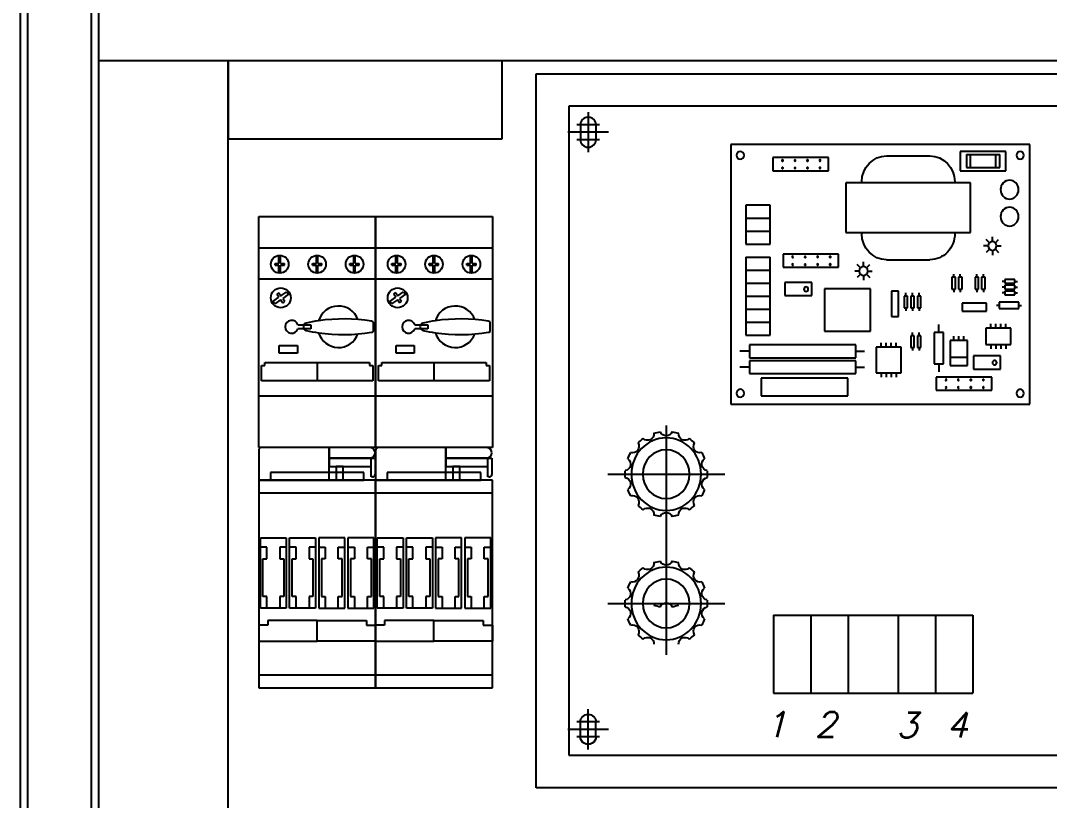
# Model space of a CAD drawing. Header units: millimetres. Extents: x 3151 to 30896, y 1337 to 7086.
# Drawn here: x 5153.8 to 5550.1, y 3051.8 to 3352.2 of the extents above; entities that cross this region are included whole.
import ezdxf

# ---------------------------------------------------------------- set-up
doc = ezdxf.new("R2010")
doc.units = ezdxf.units.MM
doc.styles.add('romans', font='ROMANS')

msp = doc.modelspace()

# ---------------------------------------------------------------- linework, layer by layer
at = {"color": 7}
for p, q in [((5153.85, 1336.69), (5153.85, 3536.69)), ((5183.85, 3536.69), (5183.85, 1336.69)), ((5156.5, 3534.04), (5156.5, 1339.34)), ((5181.2, 1339.34), (5181.2, 3534.04)), ((5183.85, 3336.69), (5183.85, 1450.46)), ((5233.85, 3336.69), (5183.85, 3336.69)), ((5718.85, 3336.69), (5233.85, 3336.69)), ((5339.35, 3336.69), (5233.85, 3336.69)), ((5233.85, 3336.69), (5233.85, 3306.69)), ((5233.85, 1450.46), (5233.85, 3336.69)), ((5339.35, 3306.69), (5339.35, 3336.69)), ((5352.45, 3056.69), (5352.45, 3331.69)), ((5352.45, 3331.69), (5617.45, 3331.69)), ((5604.95, 3319.19), (5364.95, 3319.19)), ((5364.95, 3319.19), (5364.95, 3069.19)), ((5376.76, 3312.07), (5368.14, 3312.07)), ((5369.45, 3312.07), (5369.45, 3306.31)), ((5375.45, 3312.07), (5375.45, 3306.31)), ((5233.85, 3306.69), (5339.35, 3306.69)), ((5376.76, 3306.31), (5368.14, 3306.31)), ((5427.35, 3304.47), (5427.35, 3204.47)), ((5542.55, 3304.47), (5427.35, 3304.47)), ((5533.35, 3301.8), (5515.72, 3301.8)), ((5515.72, 3301.8), (5515.72, 3294.31)), ((5533.35, 3294.31), (5533.35, 3301.8)), ((5542.55, 3204.47), (5542.55, 3304.47)), ((5464.96, 3299.39), (5443.6, 3299.39)), ((5443.6, 3299.39), (5443.6, 3294.32)), ((5464.96, 3294.32), (5464.96, 3299.39)), ((5487.41, 3300.06), (5504.06, 3300.06)), ((5518.12, 3300.55), (5530.95, 3300.55)), ((5518.12, 3300.55), (5518.12, 3295.55)), ((5519.56, 3300.55), (5519.56, 3295.55)), ((5529.51, 3295.55), (5529.51, 3300.55)), ((5530.95, 3295.55), (5530.95, 3300.55)), ((5443.6, 3294.32), (5464.96, 3294.32)), ((5515.72, 3294.31), (5533.35, 3294.31)), ((5518.12, 3295.55), (5530.95, 3295.55)), ((5519.72, 3289.63), (5471.75, 3289.63)), ((5471.75, 3289.63), (5471.75, 3270.51)), ((5477.81, 3289.63), (5477.81, 3290.06)), ((5513.66, 3289.63), (5513.66, 3290.06)), ((5519.72, 3270.51), (5519.72, 3289.63)), ((5433.14, 3281.05), (5433.14, 3266.05)), ((5442.51, 3281.05), (5433.14, 3281.05)), ((5442.51, 3266.05), (5442.51, 3281.05)), ((5245.57, 3187.69), (5245.57, 3276.69)), ((5245.57, 3276.69), (5290.57, 3276.69)), ((5290.57, 3187.69), (5290.57, 3276.69)), ((5290.57, 3276.69), (5335.57, 3276.69)), ((5290.57, 3276.69), (5290.57, 3187.69)), ((5335.57, 3276.69), (5335.57, 3187.69)), ((5433.14, 3276.05), (5442.51, 3276.05)), ((5433.14, 3271.05), (5442.51, 3271.05)), ((5471.75, 3270.51), (5519.72, 3270.51)), ((5477.81, 3270.51), (5477.81, 3270.08)), ((5513.66, 3270.51), (5513.66, 3270.08)), ((5433.14, 3266.05), (5442.51, 3266.05)), ((5526.49, 3265.39), (5524.75, 3265.39)), ((5526.97, 3266.6), (5525.74, 3267.88)), ((5528.13, 3267.1), (5528.13, 3268.91)), ((5529.28, 3266.6), (5530.52, 3267.88)), ((5529.76, 3265.39), (5531.51, 3265.39)), ((5245.57, 3264.69), (5290.57, 3264.69)), ((5253.37, 3258.64), (5253.37, 3261.74)), ((5253.97, 3258.64), (5253.97, 3261.74)), ((5267.77, 3258.64), (5267.77, 3261.74)), ((5268.37, 3258.64), (5268.37, 3261.74)), ((5282.17, 3258.64), (5282.17, 3261.74)), ((5282.77, 3258.64), (5282.77, 3261.74)), ((5290.57, 3264.69), (5335.57, 3264.69)), ((5298.37, 3258.64), (5298.37, 3261.74)), ((5298.97, 3258.64), (5298.97, 3261.74)), ((5312.77, 3258.64), (5312.77, 3261.74)), ((5313.37, 3258.64), (5313.37, 3261.74)), ((5327.17, 3258.64), (5327.17, 3261.74)), ((5327.77, 3258.64), (5327.77, 3261.74)), ((5468.9, 3262.24), (5447.53, 3262.24)), ((5447.53, 3262.24), (5447.53, 3257.16)), ((5468.9, 3257.16), (5468.9, 3262.24)), ((5526.97, 3264.19), (5525.74, 3262.9)), ((5528.13, 3263.69), (5528.13, 3261.87)), ((5529.28, 3264.19), (5530.52, 3262.9)), ((5251.87, 3258.64), (5253.37, 3258.64)), ((5251.87, 3258.04), (5251.87, 3258.64)), ((5251.87, 3258.04), (5253.37, 3258.04)), ((5253.37, 3254.94), (5253.37, 3258.04)), ((5253.97, 3258.64), (5255.47, 3258.64)), ((5253.97, 3258.04), (5255.47, 3258.04)), ((5253.97, 3254.94), (5253.97, 3258.04)), ((5255.47, 3258.04), (5255.47, 3258.64)), ((5266.27, 3258.64), (5267.77, 3258.64)), ((5266.27, 3258.04), (5266.27, 3258.64)), ((5266.27, 3258.04), (5267.77, 3258.04)), ((5267.77, 3254.94), (5267.77, 3258.04)), ((5268.37, 3258.64), (5269.87, 3258.64)), ((5268.37, 3254.94), (5268.37, 3258.04)), ((5268.37, 3258.04), (5269.87, 3258.04)), ((5269.87, 3258.04), (5269.87, 3258.64)), ((5280.67, 3258.64), (5282.17, 3258.64)), ((5280.67, 3258.04), (5280.67, 3258.64)), ((5280.67, 3258.04), (5282.17, 3258.04)), ((5282.17, 3254.94), (5282.17, 3258.04)), ((5282.77, 3258.64), (5284.27, 3258.64)), ((5282.77, 3254.94), (5282.77, 3258.04)), ((5282.77, 3258.04), (5284.27, 3258.04)), ((5284.27, 3258.04), (5284.27, 3258.64)), ((5296.87, 3258.64), (5298.37, 3258.64)), ((5296.87, 3258.04), (5296.87, 3258.64)), ((5296.87, 3258.04), (5298.37, 3258.04)), ((5298.37, 3254.94), (5298.37, 3258.04)), ((5298.97, 3258.64), (5300.47, 3258.64)), ((5298.97, 3258.04), (5300.47, 3258.04)), ((5298.97, 3254.94), (5298.97, 3258.04)), ((5300.47, 3258.04), (5300.47, 3258.64)), ((5311.27, 3258.64), (5312.77, 3258.64)), ((5311.27, 3258.04), (5311.27, 3258.64)), ((5311.27, 3258.04), (5312.77, 3258.04)), ((5312.77, 3254.94), (5312.77, 3258.04)), ((5313.37, 3258.64), (5314.87, 3258.64)), ((5313.37, 3254.94), (5313.37, 3258.04)), ((5313.37, 3258.04), (5314.87, 3258.04)), ((5314.87, 3258.04), (5314.87, 3258.64)), ((5325.67, 3258.64), (5327.17, 3258.64)), ((5325.67, 3258.04), (5325.67, 3258.64)), ((5325.67, 3258.04), (5327.17, 3258.04)), ((5327.17, 3254.94), (5327.17, 3258.04)), ((5327.77, 3258.64), (5329.27, 3258.64)), ((5327.77, 3254.94), (5327.77, 3258.04)), ((5327.77, 3258.04), (5329.27, 3258.04)), ((5329.27, 3258.04), (5329.27, 3258.64)), ((5433.14, 3261.05), (5433.14, 3231.05)), ((5433.14, 3261.05), (5442.51, 3261.05)), ((5442.51, 3231.05), (5442.51, 3261.05)), ((5477.32, 3256.94), (5476.09, 3258.23)), ((5478.48, 3257.44), (5478.48, 3259.26)), ((5479.64, 3256.94), (5480.87, 3258.23)), ((5487.41, 3260.08), (5504.06, 3260.08)), ((5433.14, 3256.05), (5442.51, 3256.05)), ((5447.53, 3257.16), (5468.9, 3257.16)), ((5476.84, 3255.73), (5475.1, 3255.73)), ((5477.32, 3254.53), (5476.09, 3253.24)), ((5478.48, 3254.03), (5478.48, 3252.21)), ((5479.64, 3254.53), (5480.87, 3253.24)), ((5480.12, 3255.73), (5481.86, 3255.73)), ((5513.87, 3253.3), (5512.56, 3253.3)), ((5512.56, 3253.3), (5512.56, 3248.75)), ((5513.22, 3253.3), (5513.22, 3254.57)), ((5513.87, 3248.75), (5513.87, 3253.3)), ((5516.43, 3253.3), (5515.12, 3253.3)), ((5515.12, 3253.3), (5515.12, 3248.75)), ((5515.78, 3253.3), (5515.78, 3254.57)), ((5516.43, 3248.75), (5516.43, 3253.3)), ((5522.75, 3253.3), (5521.44, 3253.3)), ((5521.44, 3253.3), (5521.44, 3248.75)), ((5522.09, 3253.3), (5522.09, 3254.57)), ((5522.75, 3248.75), (5522.75, 3253.3)), ((5525.31, 3253.3), (5524, 3253.3)), ((5524, 3253.3), (5524, 3248.75)), ((5524.65, 3253.3), (5524.65, 3254.57)), ((5525.31, 3248.75), (5525.31, 3253.3)), ((5245.57, 3252.69), (5290.57, 3252.69)), ((5290.57, 3252.69), (5335.57, 3252.69)), ((5433.14, 3251.05), (5442.51, 3251.05)), ((5458.65, 3251.31), (5448.21, 3251.31)), ((5448.21, 3251.31), (5448.21, 3246.24)), ((5458.65, 3246.24), (5458.65, 3251.31)), ((5532.93, 3251.75), (5531.88, 3251.75)), ((5532.93, 3249.51), (5531.88, 3249.51)), ((5536.75, 3252.48), (5532.93, 3252.48)), ((5532.93, 3252.48), (5532.93, 3251.01)), ((5532.93, 3251.01), (5536.75, 3251.01)), ((5536.75, 3250.25), (5532.93, 3250.25)), ((5532.93, 3250.25), (5532.93, 3248.77)), ((5536.75, 3251.01), (5536.75, 3252.48)), ((5536.75, 3251.75), (5537.8, 3251.75)), ((5536.75, 3248.77), (5536.75, 3250.25)), ((5536.75, 3249.51), (5537.8, 3249.51)), ((5251.06, 3244.02), (5253.32, 3245.59)), ((5253.32, 3245.59), (5252.55, 3246.69)), ((5253.37, 3247.26), (5254.14, 3246.17)), ((5254.14, 3246.17), (5256.39, 3247.75)), ((5254.14, 3246.17), (5254.18, 3246.2)), ((5257.08, 3246.76), (5254.82, 3245.19)), ((5256.39, 3247.75), (5257.08, 3246.76)), ((5296.06, 3244.02), (5298.32, 3245.59)), ((5298.32, 3245.59), (5297.55, 3246.69)), ((5298.37, 3247.26), (5299.14, 3246.17)), ((5299.14, 3246.17), (5301.39, 3247.75)), ((5299.14, 3246.17), (5299.18, 3246.2)), ((5302.08, 3246.76), (5299.82, 3245.19)), ((5301.39, 3247.75), (5302.08, 3246.76)), ((5433.14, 3246.05), (5442.51, 3246.05)), ((5448.21, 3246.24), (5458.65, 3246.24)), ((5481.15, 3248.91), (5463.46, 3248.91)), ((5463.46, 3248.91), (5463.46, 3232.53)), ((5481.15, 3232.53), (5481.15, 3248.91)), ((5492.01, 3248.01), (5489.28, 3248.01)), ((5489.28, 3248.01), (5489.28, 3238.24)), ((5492.01, 3238.24), (5492.01, 3248.01)), ((5495.5, 3246.08), (5494.19, 3246.08)), ((5494.19, 3246.08), (5494.19, 3241.53)), ((5494.85, 3246.08), (5494.85, 3247.35)), ((5495.5, 3241.53), (5495.5, 3246.08)), ((5498.06, 3246.08), (5496.75, 3246.08)), ((5496.75, 3246.08), (5496.75, 3241.53)), ((5497.41, 3246.08), (5497.41, 3247.35)), ((5498.06, 3241.53), (5498.06, 3246.08)), ((5500.62, 3246.08), (5499.31, 3246.08)), ((5499.31, 3246.08), (5499.31, 3241.53)), ((5499.97, 3246.08), (5499.97, 3247.35)), ((5500.62, 3241.53), (5500.62, 3246.08)), ((5512.56, 3248.75), (5513.87, 3248.75)), ((5513.22, 3248.75), (5513.22, 3247.6)), ((5515.12, 3248.75), (5516.43, 3248.75)), ((5515.78, 3248.75), (5515.78, 3247.6)), ((5521.44, 3248.75), (5522.75, 3248.75)), ((5522.09, 3248.75), (5522.09, 3247.6)), ((5524, 3248.75), (5525.31, 3248.75)), ((5524.65, 3248.75), (5524.65, 3247.6)), ((5532.93, 3247.27), (5531.88, 3247.27)), ((5532.93, 3248.77), (5536.75, 3248.77)), ((5536.75, 3248.01), (5532.93, 3248.01)), ((5532.93, 3248.01), (5532.93, 3246.53)), ((5532.93, 3246.53), (5536.75, 3246.53)), ((5536.75, 3246.53), (5536.75, 3248.01)), ((5536.75, 3247.27), (5537.8, 3247.27)), ((5251.75, 3243.03), (5251.06, 3244.02)), ((5254, 3244.61), (5251.75, 3243.03)), ((5254.77, 3243.52), (5254, 3244.61)), ((5254.82, 3245.19), (5255.59, 3244.09)), ((5296.75, 3243.03), (5296.06, 3244.02)), ((5299, 3244.61), (5296.75, 3243.03)), ((5299.77, 3243.52), (5299, 3244.61)), ((5299.82, 3245.19), (5300.59, 3244.09)), ((5494.19, 3241.53), (5495.5, 3241.53)), ((5494.85, 3241.53), (5494.85, 3240.38)), ((5496.75, 3241.53), (5498.06, 3241.53)), ((5497.41, 3241.53), (5497.41, 3240.38)), ((5499.31, 3241.53), (5500.62, 3241.53)), ((5499.97, 3241.53), (5499.97, 3240.38)), ((5525.84, 3243.35), (5516.45, 3243.35)), ((5516.45, 3243.35), (5516.45, 3240.28)), ((5525.84, 3240.28), (5525.84, 3243.35)), ((5530.75, 3242.5), (5529.7, 3242.5)), ((5538.28, 3243.69), (5530.75, 3243.69)), ((5530.75, 3243.69), (5530.75, 3241.3)), ((5538.28, 3241.3), (5538.28, 3243.69)), ((5538.28, 3242.5), (5539.32, 3242.5)), ((5433.14, 3241.05), (5442.51, 3241.05)), ((5489.28, 3238.24), (5492.01, 3238.24)), ((5516.45, 3240.28), (5525.84, 3240.28)), ((5530.75, 3241.3), (5538.28, 3241.3)), ((5260.65, 3235), (5262.96, 3235)), ((5262.96, 3233.5), (5260.65, 3233.5)), ((5262.96, 3235), (5265.65, 3235)), ((5265.65, 3233.5), (5262.96, 3233.5)), ((5265.65, 3235), (5265.65, 3233.5)), ((5289.77, 3232.89), (5289.77, 3235.62)), ((5305.65, 3235), (5307.96, 3235)), ((5307.96, 3233.5), (5305.65, 3233.5)), ((5307.96, 3235), (5310.65, 3235)), ((5310.65, 3233.5), (5307.96, 3233.5)), ((5310.65, 3235), (5310.65, 3233.5)), ((5334.77, 3232.89), (5334.77, 3235.62)), ((5433.14, 3236.05), (5442.51, 3236.05)), ((5507.52, 3232.1), (5507.52, 3235.13)), ((5535.25, 3233.68), (5525.65, 3233.68)), ((5525.65, 3233.68), (5525.65, 3227.36)), ((5527.57, 3233.68), (5527.57, 3235.32)), ((5529.49, 3233.68), (5529.49, 3235.32)), ((5531.41, 3233.68), (5531.41, 3235.32)), ((5533.33, 3233.68), (5533.33, 3235.32)), ((5535.25, 3227.36), (5535.25, 3233.68)), ((5433.14, 3231.05), (5442.51, 3231.05)), ((5463.46, 3232.53), (5481.15, 3232.53)), ((5498.06, 3230.77), (5496.75, 3230.77)), ((5496.75, 3230.77), (5496.75, 3226.23)), ((5497.41, 3230.77), (5497.41, 3232.05)), ((5498.06, 3226.23), (5498.06, 3230.77)), ((5500.62, 3230.77), (5499.31, 3230.77)), ((5499.31, 3230.77), (5499.31, 3226.23)), ((5499.97, 3230.77), (5499.97, 3232.05)), ((5500.62, 3226.23), (5500.62, 3230.77)), ((5509.32, 3232.1), (5505.72, 3232.1)), ((5505.72, 3232.1), (5505.72, 3219.97)), ((5509.32, 3219.97), (5509.32, 3232.1)), ((5513.29, 3228.92), (5513.29, 3230.57)), ((5515.21, 3228.92), (5515.21, 3230.57)), ((5517.13, 3228.92), (5517.13, 3230.57)), ((5253.47, 3227.09), (5260.47, 3227.09)), ((5253.47, 3224.09), (5253.47, 3227.09)), ((5260.47, 3227.09), (5260.47, 3224.09)), ((5298.47, 3227.09), (5305.47, 3227.09)), ((5298.47, 3224.09), (5298.47, 3227.09)), ((5305.47, 3227.09), (5305.47, 3224.09)), ((5475.56, 3227.31), (5434.55, 3227.31)), ((5434.55, 3227.31), (5434.55, 3222.34)), ((5475.56, 3222.34), (5475.56, 3227.31)), ((5493.03, 3226.43), (5483.43, 3226.43)), ((5483.43, 3226.43), (5483.43, 3216.49)), ((5485.35, 3226.43), (5485.35, 3228.08)), ((5487.27, 3226.43), (5487.27, 3228.08)), ((5489.19, 3226.43), (5489.19, 3228.08)), ((5491.11, 3226.43), (5491.11, 3228.08)), ((5493.03, 3216.49), (5493.03, 3226.43)), ((5496.75, 3226.23), (5498.06, 3226.23)), ((5497.41, 3226.23), (5497.41, 3225.08)), ((5499.31, 3226.23), (5500.62, 3226.23)), ((5499.97, 3226.23), (5499.97, 3225.08)), ((5518.61, 3228.92), (5511.82, 3228.92)), ((5511.82, 3228.92), (5511.82, 3219.39)), ((5518.61, 3219.39), (5518.61, 3228.92)), ((5525.65, 3227.36), (5535.25, 3227.36)), ((5527.57, 3227.36), (5527.57, 3225.71)), ((5529.49, 3227.36), (5529.49, 3225.71)), ((5531.41, 3227.36), (5531.41, 3225.71)), ((5533.33, 3227.36), (5533.33, 3225.71)), ((5260.47, 3224.09), (5253.47, 3224.09)), ((5305.47, 3224.09), (5298.47, 3224.09)), ((5434.55, 3224.82), (5430.9, 3224.82)), ((5434.55, 3222.34), (5475.56, 3222.34)), ((5475.56, 3224.82), (5478.93, 3224.82)), ((5511.82, 3222.57), (5518.61, 3222.57)), ((5531.26, 3223.05), (5520.82, 3223.05)), ((5520.82, 3223.05), (5520.82, 3217.98)), ((5531.26, 3217.98), (5531.26, 3223.05)), ((5246.67, 3219.39), (5247.97, 3219.39)), ((5246.67, 3213.39), (5246.67, 3219.39)), ((5247.97, 3219.39), (5247.97, 3220.49)), ((5247.97, 3220.49), (5288.17, 3220.49)), ((5268.07, 3220.49), (5268.07, 3213.39)), ((5288.17, 3220.49), (5288.17, 3219.39)), ((5288.17, 3219.39), (5289.47, 3219.39)), ((5289.47, 3219.39), (5289.47, 3213.39)), ((5291.67, 3219.39), (5292.97, 3219.39)), ((5291.67, 3213.39), (5291.67, 3219.39)), ((5292.97, 3219.39), (5292.97, 3220.49)), ((5292.97, 3220.49), (5333.17, 3220.49)), ((5313.07, 3220.49), (5313.07, 3213.39)), ((5333.17, 3220.49), (5333.17, 3219.39)), ((5333.17, 3219.39), (5334.47, 3219.39)), ((5334.47, 3219.39), (5334.47, 3213.39)), ((5434.55, 3218.68), (5430.9, 3218.68)), ((5475.56, 3221.17), (5434.55, 3221.17)), ((5434.55, 3221.17), (5434.55, 3216.19)), ((5475.56, 3216.19), (5475.56, 3221.17)), ((5475.56, 3218.68), (5478.93, 3218.68)), ((5505.72, 3219.97), (5509.32, 3219.97)), ((5507.52, 3219.97), (5507.52, 3216.94)), ((5511.82, 3219.39), (5518.61, 3219.39)), ((5520.82, 3217.98), (5531.26, 3217.98)), ((5434.55, 3216.19), (5475.56, 3216.19)), ((5472.47, 3214.44), (5439.04, 3214.44)), ((5439.04, 3214.44), (5439.04, 3207.71)), ((5472.47, 3207.71), (5472.47, 3214.44)), ((5483.43, 3216.49), (5493.03, 3216.49)), ((5485.35, 3216.49), (5485.35, 3214.84)), ((5487.27, 3216.49), (5487.27, 3214.84)), ((5489.19, 3216.49), (5489.19, 3214.84)), ((5491.11, 3216.49), (5491.11, 3214.84)), ((5527.89, 3214.85), (5506.53, 3214.85)), ((5506.53, 3214.85), (5506.53, 3209.77)), ((5527.89, 3209.77), (5527.89, 3214.85)), ((5289.47, 3213.39), (5246.67, 3213.39)), ((5334.47, 3213.39), (5291.67, 3213.39)), ((5506.53, 3209.77), (5527.89, 3209.77)), ((5245.57, 3207.69), (5290.57, 3207.69)), ((5290.57, 3207.69), (5335.57, 3207.69)), ((5439.04, 3207.71), (5472.47, 3207.71)), ((5427.35, 3204.47), (5542.55, 3204.47)), ((5290.57, 3187.69), (5245.57, 3187.69)), ((5245.57, 3186.69), (5245.57, 3175.14)), ((5272.67, 3187.69), (5246.57, 3187.69)), ((5272.67, 3175.14), (5272.67, 3187.69)), ((5288.87, 3187.69), (5272.67, 3187.69)), ((5272.67, 3187.69), (5272.67, 3183.69)), ((5335.57, 3187.69), (5290.57, 3187.69)), ((5290.57, 3186.69), (5290.57, 3175.14)), ((5317.67, 3187.69), (5291.57, 3187.69)), ((5317.67, 3175.14), (5317.67, 3187.69)), ((5333.87, 3187.69), (5317.67, 3187.69)), ((5317.67, 3187.69), (5317.67, 3183.69)), ((5272.67, 3183.69), (5288.87, 3183.69)), ((5288.87, 3183.69), (5272.67, 3183.69)), ((5272.67, 3183.69), (5272.67, 3180.39)), ((5288.87, 3180.39), (5288.87, 3183.69)), ((5288.87, 3183.69), (5290.37, 3183.69)), ((5288.87, 3176.39), (5288.87, 3183.69)), ((5290.37, 3185.69), (5290.37, 3185.69)), ((5290.37, 3183.69), (5290.37, 3177.39)), ((5317.67, 3183.69), (5333.87, 3183.69)), ((5333.87, 3183.69), (5317.67, 3183.69)), ((5317.67, 3183.69), (5317.67, 3180.39)), ((5333.87, 3180.39), (5333.87, 3183.69)), ((5333.87, 3183.69), (5335.37, 3183.69)), ((5333.87, 3176.39), (5333.87, 3183.69)), ((5335.37, 3185.69), (5335.37, 3185.69)), ((5335.37, 3183.69), (5335.37, 3177.39)), ((5286.07, 3178.14), (5250.07, 3178.14)), ((5250.07, 3178.14), (5250.07, 3175.14)), ((5272.67, 3180.39), (5288.87, 3180.39)), ((5278.07, 3180.39), (5275.37, 3180.39)), ((5275.37, 3180.39), (5275.37, 3175.14)), ((5278.07, 3175.14), (5278.07, 3180.39)), ((5286.07, 3175.14), (5286.07, 3178.14)), ((5331.07, 3178.14), (5295.07, 3178.14)), ((5295.07, 3178.14), (5295.07, 3175.14)), ((5317.67, 3180.39), (5333.87, 3180.39)), ((5323.07, 3180.39), (5320.37, 3180.39)), ((5320.37, 3180.39), (5320.37, 3175.14)), ((5323.07, 3175.14), (5323.07, 3180.39)), ((5331.07, 3175.14), (5331.07, 3178.14)), ((5290.57, 3175.14), (5245.57, 3175.14)), ((5245.57, 3175.14), (5245.57, 3095.14)), ((5245.57, 3175.14), (5272.67, 3175.14)), ((5250.07, 3175.14), (5286.07, 3175.14)), ((5275.37, 3175.14), (5278.07, 3175.14)), ((5289.37, 3176.39), (5288.87, 3176.39)), ((5290.57, 3095.14), (5290.57, 3175.14)), ((5335.57, 3175.14), (5290.57, 3175.14)), ((5290.57, 3175.14), (5290.57, 3095.14)), ((5290.57, 3175.14), (5317.67, 3175.14)), ((5295.07, 3175.14), (5331.07, 3175.14)), ((5320.37, 3175.14), (5323.07, 3175.14)), ((5334.37, 3176.39), (5333.87, 3176.39)), ((5335.57, 3095.14), (5335.57, 3175.14)), ((5290.57, 3170.14), (5245.57, 3170.14)), ((5245.57, 3170.14), (5245.57, 3100.14)), ((5290.57, 3100.14), (5290.57, 3170.14)), ((5335.57, 3170.14), (5290.57, 3170.14)), ((5290.57, 3170.14), (5290.57, 3100.14)), ((5335.57, 3100.14), (5335.57, 3170.14)), ((5246.19, 3149.39), (5246.19, 3153.01)), ((5246.19, 3153.01), (5256.19, 3153.01)), ((5246.19, 3153.01), (5256.19, 3153.01)), ((5246.19, 3125.89), (5246.19, 3153.01)), ((5256.19, 3153.01), (5256.19, 3149.39)), ((5256.19, 3153.01), (5256.19, 3125.89)), ((5257.44, 3153.01), (5267.44, 3153.01)), ((5257.44, 3125.89), (5257.44, 3153.01)), ((5257.44, 3149.39), (5257.44, 3153.01)), ((5257.44, 3153.01), (5267.44, 3153.01)), ((5267.44, 3153.01), (5267.44, 3125.89)), ((5267.44, 3153.01), (5267.44, 3149.39)), ((5278.69, 3153.01), (5268.69, 3153.01)), ((5268.69, 3153.01), (5268.69, 3149.39)), ((5278.69, 3153.01), (5268.69, 3153.01)), ((5268.69, 3153.01), (5268.69, 3125.89)), ((5278.69, 3149.39), (5278.69, 3153.01)), ((5278.69, 3125.89), (5278.69, 3153.01)), ((5289.94, 3153.01), (5279.94, 3153.01)), ((5279.94, 3153.01), (5279.94, 3125.89)), ((5289.94, 3153.01), (5279.94, 3153.01)), ((5279.94, 3153.01), (5279.94, 3149.39)), ((5289.94, 3125.89), (5289.94, 3153.01)), ((5289.94, 3149.39), (5289.94, 3153.01)), ((5291.19, 3149.39), (5291.19, 3153.01)), ((5291.19, 3153.01), (5301.19, 3153.01)), ((5291.19, 3153.01), (5301.19, 3153.01)), ((5291.19, 3125.89), (5291.19, 3153.01)), ((5301.19, 3153.01), (5301.19, 3149.39)), ((5301.19, 3153.01), (5301.19, 3125.89)), ((5302.44, 3153.01), (5312.44, 3153.01)), ((5302.44, 3125.89), (5302.44, 3153.01)), ((5302.44, 3149.39), (5302.44, 3153.01)), ((5302.44, 3153.01), (5312.44, 3153.01)), ((5312.44, 3153.01), (5312.44, 3125.89)), ((5312.44, 3153.01), (5312.44, 3149.39)), ((5323.69, 3153.01), (5313.69, 3153.01)), ((5313.69, 3153.01), (5313.69, 3149.39)), ((5323.69, 3153.01), (5313.69, 3153.01)), ((5313.69, 3153.01), (5313.69, 3125.89)), ((5323.69, 3149.39), (5323.69, 3153.01)), ((5323.69, 3125.89), (5323.69, 3153.01)), ((5334.94, 3153.01), (5324.94, 3153.01)), ((5324.94, 3153.01), (5324.94, 3125.89)), ((5334.94, 3153.01), (5324.94, 3153.01)), ((5324.94, 3153.01), (5324.94, 3149.39)), ((5334.94, 3125.89), (5334.94, 3153.01)), ((5334.94, 3149.39), (5334.94, 3153.01)), ((5248.69, 3149.39), (5246.19, 3149.39)), ((5248.69, 3144.89), (5248.69, 3149.39)), ((5256.19, 3149.39), (5253.69, 3149.39)), ((5253.69, 3149.39), (5253.69, 3144.89)), ((5259.94, 3149.39), (5257.44, 3149.39)), ((5259.94, 3144.89), (5259.94, 3149.39)), ((5267.44, 3149.39), (5264.94, 3149.39)), ((5264.94, 3149.39), (5264.94, 3144.89)), ((5268.69, 3149.39), (5271.19, 3149.39)), ((5271.19, 3149.39), (5271.19, 3144.89)), ((5276.19, 3144.89), (5276.19, 3149.39)), ((5276.19, 3149.39), (5278.69, 3149.39)), ((5279.94, 3149.39), (5282.44, 3149.39)), ((5282.44, 3149.39), (5282.44, 3144.89)), ((5287.44, 3144.89), (5287.44, 3149.39)), ((5287.44, 3149.39), (5289.94, 3149.39)), ((5293.69, 3149.39), (5291.19, 3149.39)), ((5293.69, 3144.89), (5293.69, 3149.39)), ((5301.19, 3149.39), (5298.69, 3149.39)), ((5298.69, 3149.39), (5298.69, 3144.89)), ((5304.94, 3149.39), (5302.44, 3149.39)), ((5304.94, 3144.89), (5304.94, 3149.39)), ((5312.44, 3149.39), (5309.94, 3149.39)), ((5309.94, 3149.39), (5309.94, 3144.89)), ((5313.69, 3149.39), (5316.19, 3149.39)), ((5316.19, 3149.39), (5316.19, 3144.89)), ((5321.19, 3144.89), (5321.19, 3149.39)), ((5321.19, 3149.39), (5323.69, 3149.39)), ((5324.94, 3149.39), (5327.44, 3149.39)), ((5327.44, 3149.39), (5327.44, 3144.89)), ((5332.44, 3144.89), (5332.44, 3149.39)), ((5332.44, 3149.39), (5334.94, 3149.39)), ((5247.19, 3130.39), (5247.19, 3144.89)), ((5247.19, 3144.89), (5248.69, 3144.89)), ((5253.69, 3144.89), (5255.19, 3144.89)), ((5255.19, 3144.89), (5255.19, 3130.39)), ((5258.44, 3130.39), (5258.44, 3144.89)), ((5258.44, 3144.89), (5259.94, 3144.89)), ((5264.94, 3144.89), (5266.44, 3144.89)), ((5266.44, 3144.89), (5266.44, 3130.39)), ((5271.19, 3144.89), (5269.69, 3144.89)), ((5269.69, 3144.89), (5269.69, 3130.39)), ((5277.69, 3144.89), (5276.19, 3144.89)), ((5277.69, 3130.39), (5277.69, 3144.89)), ((5282.44, 3144.89), (5280.94, 3144.89)), ((5280.94, 3144.89), (5280.94, 3130.39)), ((5288.94, 3144.89), (5287.44, 3144.89)), ((5288.94, 3130.39), (5288.94, 3144.89)), ((5292.19, 3130.39), (5292.19, 3144.89)), ((5292.19, 3144.89), (5293.69, 3144.89)), ((5298.69, 3144.89), (5300.19, 3144.89)), ((5300.19, 3144.89), (5300.19, 3130.39)), ((5303.44, 3130.39), (5303.44, 3144.89)), ((5303.44, 3144.89), (5304.94, 3144.89)), ((5309.94, 3144.89), (5311.44, 3144.89)), ((5311.44, 3144.89), (5311.44, 3130.39)), ((5316.19, 3144.89), (5314.69, 3144.89)), ((5314.69, 3144.89), (5314.69, 3130.39)), ((5322.69, 3144.89), (5321.19, 3144.89)), ((5322.69, 3130.39), (5322.69, 3144.89)), ((5327.44, 3144.89), (5325.94, 3144.89)), ((5325.94, 3144.89), (5325.94, 3130.39)), ((5333.94, 3144.89), (5332.44, 3144.89)), ((5333.94, 3130.39), (5333.94, 3144.89)), ((5248.69, 3130.39), (5247.19, 3130.39)), ((5248.69, 3125.89), (5248.69, 3130.39)), ((5255.19, 3130.39), (5253.69, 3130.39)), ((5253.69, 3130.39), (5253.69, 3125.89)), ((5259.94, 3130.39), (5258.44, 3130.39)), ((5259.94, 3125.89), (5259.94, 3130.39)), ((5266.44, 3130.39), (5264.94, 3130.39)), ((5264.94, 3130.39), (5264.94, 3125.89)), ((5269.69, 3130.39), (5271.19, 3130.39)), ((5271.19, 3130.39), (5271.19, 3125.89)), ((5276.19, 3125.89), (5276.19, 3130.39)), ((5276.19, 3130.39), (5277.69, 3130.39)), ((5280.94, 3130.39), (5282.44, 3130.39)), ((5282.44, 3130.39), (5282.44, 3125.89)), ((5287.44, 3125.89), (5287.44, 3130.39)), ((5287.44, 3130.39), (5288.94, 3130.39)), ((5293.69, 3130.39), (5292.19, 3130.39)), ((5293.69, 3125.89), (5293.69, 3130.39)), ((5300.19, 3130.39), (5298.69, 3130.39)), ((5298.69, 3130.39), (5298.69, 3125.89)), ((5304.94, 3130.39), (5303.44, 3130.39)), ((5304.94, 3125.89), (5304.94, 3130.39)), ((5311.44, 3130.39), (5309.94, 3130.39)), ((5309.94, 3130.39), (5309.94, 3125.89)), ((5314.69, 3130.39), (5316.19, 3130.39)), ((5316.19, 3130.39), (5316.19, 3125.89)), ((5321.19, 3125.89), (5321.19, 3130.39)), ((5321.19, 3130.39), (5322.69, 3130.39)), ((5325.94, 3130.39), (5327.44, 3130.39)), ((5327.44, 3130.39), (5327.44, 3125.89)), ((5332.44, 3125.89), (5332.44, 3130.39)), ((5332.44, 3130.39), (5333.94, 3130.39)), ((5256.19, 3125.89), (5246.19, 3125.89)), ((5253.69, 3125.89), (5248.69, 3125.89)), ((5267.44, 3125.89), (5257.44, 3125.89)), ((5264.94, 3125.89), (5259.94, 3125.89)), ((5268.69, 3125.89), (5278.69, 3125.89)), ((5271.19, 3125.89), (5276.19, 3125.89)), ((5279.94, 3125.89), (5289.94, 3125.89)), ((5282.44, 3125.89), (5287.44, 3125.89)), ((5301.19, 3125.89), (5291.19, 3125.89)), ((5298.69, 3125.89), (5293.69, 3125.89)), ((5312.44, 3125.89), (5302.44, 3125.89)), ((5309.94, 3125.89), (5304.94, 3125.89)), ((5313.69, 3125.89), (5323.69, 3125.89)), ((5316.19, 3125.89), (5321.19, 3125.89)), ((5324.94, 3125.89), (5334.94, 3125.89)), ((5327.44, 3125.89), (5332.44, 3125.89)), ((5443.8, 3123.14), (5472.6, 3123.14)), ((5443.8, 3123.14), (5443.8, 3093.14)), ((5458.2, 3123.14), (5458.2, 3093.14)), ((5472.6, 3123.14), (5491.8, 3123.14)), ((5472.6, 3123.14), (5472.6, 3093.14)), ((5491.8, 3123.14), (5520.6, 3123.14)), ((5491.8, 3123.14), (5491.8, 3093.14)), ((5506.2, 3123.14), (5506.2, 3093.14)), ((5520.6, 3123.14), (5520.6, 3093.14)), ((5249.07, 3119.37), (5245.57, 3119.37)), ((5245.57, 3119.37), (5245.57, 3113.18)), ((5268.07, 3121.18), (5249.07, 3121.18)), ((5249.07, 3121.18), (5249.07, 3119.37)), ((5268.07, 3113.18), (5268.07, 3121.18)), ((5268.07, 3121.18), (5287.07, 3121.18)), ((5268.07, 3113.18), (5268.07, 3121.18)), ((5287.07, 3121.18), (5287.07, 3119.37)), ((5287.07, 3119.37), (5290.57, 3119.37)), ((5290.57, 3119.37), (5290.57, 3113.18)), ((5294.07, 3119.37), (5290.57, 3119.37)), ((5290.57, 3119.37), (5290.57, 3113.18)), ((5313.07, 3121.18), (5294.07, 3121.18)), ((5294.07, 3121.18), (5294.07, 3119.37)), ((5313.07, 3113.18), (5313.07, 3121.18)), ((5313.07, 3121.18), (5332.07, 3121.18)), ((5313.07, 3113.18), (5313.07, 3121.18)), ((5332.07, 3121.18), (5332.07, 3119.37)), ((5332.07, 3119.37), (5335.57, 3119.37)), ((5335.57, 3119.37), (5335.57, 3113.18)), ((5245.57, 3113.18), (5268.07, 3113.18)), ((5290.57, 3113.18), (5268.07, 3113.18)), ((5290.57, 3113.18), (5313.07, 3113.18)), ((5335.57, 3113.18), (5313.07, 3113.18)), ((5245.57, 3100.14), (5290.57, 3100.14)), ((5290.57, 3100.14), (5335.57, 3100.14)), ((5245.57, 3095.14), (5290.57, 3095.14)), ((5290.57, 3095.14), (5335.57, 3095.14)), ((5443.8, 3093.14), (5472.6, 3093.14)), ((5472.6, 3093.14), (5491.8, 3093.14)), ((5491.8, 3093.14), (5520.6, 3093.14)), ((5376.76, 3082.07), (5368.14, 3082.07)), ((5369.45, 3076.31), (5369.45, 3082.07)), ((5375.45, 3076.31), (5375.45, 3082.07)), ((5376.76, 3076.31), (5368.14, 3076.31)), ((5364.95, 3069.19), (5604.95, 3069.19)), ((5617.45, 3056.69), (5352.45, 3056.69))]:
    msp.add_line(p, q, dxfattribs=at)
at = {"color": 7, "ltscale": 0.25}
for p, q in [((5372.45, 3316.91), (5372.45, 3301.46)), ((5380.32, 3309.19), (5364.57, 3309.19)), ((5372.45, 3071.46), (5372.45, 3086.91)), ((5380.32, 3079.19), (5364.57, 3079.19))]:
    msp.add_line(p, q, dxfattribs=at)
at = {"color": 7, "ltscale": 0.4}
for p, q in [((5402.51, 3196.23), (5402.51, 3107.92)), ((5379.97, 3177.48), (5425.04, 3177.48)), ((5379.97, 3127.67), (5425.04, 3127.67))]:
    msp.add_line(p, q, dxfattribs=at)
at = {"color": 7}
for centre, radius in [((5253.67, 3258.34), 3.4), ((5268.07, 3258.34), 3.4), ((5282.47, 3258.34), 3.4), ((5298.67, 3258.34), 3.4), ((5313.07, 3258.34), 3.4), ((5327.47, 3258.34), 3.4), ((5254.07, 3245.39), 3.82), ((5299.07, 3245.39), 3.82)]:
    msp.add_circle(centre, radius, dxfattribs=at)
for centre, radius, start, end in [((5254.07, 3245.39), 2, 110.52, 139.48), ((5299.07, 3245.39), 2, 110.52, 139.48), ((5254.07, 3245.39), 2, 290.52, 319.48), ((5276.27, 3234.25), 8, 20.26, 163.23), ((5299.07, 3245.39), 2, 290.52, 319.48), ((5321.27, 3234.25), 8, 20.26, 163.23), ((5258.27, 3234.25), 2.5, 17.46, 342.54), ((5264.27, 3234.25), 1.51, 107.41, 252.62), ((5278.53, 3168.24), 69.04, 98.26, 102.3), ((5278.24, 3169.54), 67.71, 80.86, 98.18), ((5289, 3235.62), 0.77, 0, 90), ((5303.27, 3234.25), 2.5, 17.46, 342.54), ((5309.27, 3234.25), 1.51, 107.41, 252.62), ((5323.53, 3168.24), 69.04, 98.26, 102.3), ((5323.24, 3169.54), 67.71, 80.86, 98.18), ((5334, 3235.62), 0.77, 0, 90), ((5279.45, 3305.35), 74.2, 257.84, 261.6), ((5278.24, 3298.97), 67.72, 261.82, 279.14), ((5276.27, 3234.25), 8, 196.77, 339.74), ((5289, 3232.89), 0.77, 270, 0), ((5324.45, 3305.35), 74.2, 257.84, 261.6), ((5323.24, 3298.97), 67.72, 261.82, 279.14), ((5321.27, 3234.25), 8, 196.77, 339.74), ((5334, 3232.89), 0.77, 270, 0), ((5246.57, 3186.69), 1, 90, 180), ((5288.28, 3185.68), 2.09, 0.1965, 73.5433), ((5291.57, 3186.69), 1, 90, 180), ((5333.28, 3185.68), 2.09, 0.1965, 73.5433), ((5288.24, 3185.72), 2.13, 287.1241, 359.1361), ((5333.24, 3185.72), 2.13, 287.1241, 359.1361), ((5289.37, 3177.39), 1, 270, 0), ((5334.37, 3177.39), 1, 270, 0)]:
    msp.add_arc(centre, radius, start, end, dxfattribs=at)
for centre, major_axis, start_param, end_param in [((5372.45, 3312.07), (3, 0), 0, 3.141593), ((5372.45, 3306.31), (3, 0), 3.141593, 6.283185), ((5447.31, 3298.31), (0, 0.25), 4.712389, 7.853982), ((5447.31, 3298.31), (0, 0.25), 1.570796, 4.712389), ((5452.11, 3298.31), (0, 0.25), 4.712389, 7.853982), ((5452.11, 3298.31), (0, 0.25), 1.570796, 4.712389), ((5456.91, 3298.31), (0, 0.25), 4.712389, 7.853982), ((5456.91, 3298.31), (0, 0.25), 1.570796, 4.712389), ((5461.71, 3298.31), (0, 0.25), -1.570796, 1.570796), ((5461.71, 3298.31), (0, 0.25), 1.570796, 4.712389), ((5447.31, 3295.4), (0, 0.25), 4.712389, 7.853982), ((5447.31, 3295.4), (0, 0.25), 1.570796, 4.712389), ((5452.11, 3295.4), (0, 0.25), 4.712389, 7.853982), ((5452.11, 3295.4), (0, 0.25), 1.570796, 4.712389), ((5456.91, 3295.4), (0, 0.25), 4.712389, 7.853982), ((5456.91, 3295.4), (0, 0.25), 1.570796, 4.712389), ((5461.71, 3295.4), (0, 0.25), -1.570796, 1.570796), ((5461.71, 3295.4), (0, 0.25), 1.570796, 4.712389), ((5451.24, 3261.15), (0, 0.25), -1.570796, 1.570796), ((5451.24, 3261.15), (0, 0.25), 1.570796, 4.712389), ((5456.04, 3261.15), (0, 0.25), -1.570796, 1.570796), ((5456.04, 3261.15), (0, 0.25), 1.570796, 4.712389), ((5460.84, 3261.15), (0, 0.25), -1.570796, 1.570796), ((5460.84, 3261.15), (0, 0.25), 1.570796, 4.712389), ((5465.64, 3261.15), (0, 0.25), 4.712389, 7.853982), ((5465.64, 3261.15), (0, 0.25), 1.570796, 4.712389), ((5451.24, 3258.25), (0, 0.25), -1.570796, 1.570796), ((5451.24, 3258.25), (0, 0.25), 1.570796, 4.712389), ((5456.04, 3258.25), (0, 0.25), -1.570796, 1.570796), ((5456.04, 3258.25), (0, 0.25), 1.570796, 4.712389), ((5460.84, 3258.25), (0, 0.25), -1.570796, 1.570796), ((5460.84, 3258.25), (0, 0.25), 1.570796, 4.712389), ((5465.64, 3258.25), (0, 0.25), 4.712389, 7.853982), ((5465.64, 3258.25), (0, 0.25), 1.570796, 4.712389), ((5510.24, 3213.76), (0, 0.25), -1.570796, 1.570796), ((5510.24, 3213.76), (0, 0.25), 1.570796, 4.712389), ((5515.04, 3213.76), (0, 0.25), -1.570796, 1.570796), ((5515.04, 3213.76), (0, 0.25), 1.570796, 4.712389), ((5519.84, 3213.76), (0, 0.25), 4.712389, 7.853982), ((5519.84, 3213.76), (0, 0.25), 1.570796, 4.712389), ((5524.64, 3213.76), (0, 0.25), 4.712389, 7.853982), ((5524.64, 3213.76), (0, 0.25), 1.570796, 4.712389), ((5510.24, 3210.86), (0, 0.25), -1.570796, 1.570796), ((5510.24, 3210.86), (0, 0.25), 1.570796, 4.712389), ((5515.04, 3210.86), (0, 0.25), -1.570796, 1.570796), ((5515.04, 3210.86), (0, 0.25), 1.570796, 4.712389), ((5519.84, 3210.86), (0, 0.25), 4.712389, 7.853982), ((5519.84, 3210.86), (0, 0.25), 1.570796, 4.712389), ((5524.64, 3210.86), (0, 0.25), 4.712389, 7.853982), ((5524.64, 3210.86), (0, 0.25), 1.570796, 4.712389)]:
    msp.add_ellipse(centre, major_axis=major_axis, ratio=0.96, start_param=start_param, end_param=end_param, dxfattribs=at)
at = {"color": 7, "extrusion": (0, 0, -1)}
for centre, major_axis in [((5431.05, 3300.3), (0, 1.51)), ((5538.84, 3300.3), (0, 1.51)), ((5534.74, 3287.06), (0, 3.63)), ((5534.74, 3276.68), (0, 3.63)), ((5528.13, 3265.39), (0, 1.7)), ((5478.48, 3255.73), (0, 1.7)), ((5456.4, 3248.71), (0, 0.87)), ((5529, 3220.44), (0, 0.87)), ((5431.05, 3208.65), (0, 1.51)), ((5538.84, 3208.65), (0, 1.51)), ((5402.51, 3177.48), (0, 13.99)), ((5402.51, 3177.48), (0, 9.39)), ((5402.51, 3127.67), (0, 13.99)), ((5402.51, 3127.67), (0, 9.39))]:
    msp.add_ellipse(centre, major_axis=major_axis, ratio=0.96, dxfattribs=at)
for centre, major_axis, start_param, end_param in [((5487.41, 3290.06), (0, 10), 4.712389, 6.283185), ((5504.06, 3290.06), (0, 10), 0, 1.570796), ((5487.41, 3270.08), (0, 10), 3.141593, 4.712389), ((5504.06, 3270.08), (0, 10), 1.570796, 3.141593), ((5402.51, 3177.48), (0, 16.5), 5.977204, 6.140367), ((5402.51, 3194.71), (0, 2.51), 1.936687, 4.346498), ((5402.51, 3177.48), (0, 16.5), 0.142818, 0.305981), ((5402.51, 3177.48), (0, 16.5), 5.528406, 5.691568), ((5395.33, 3193.01), (0, 2.51), 1.487889, 3.897699), ((5409.68, 3193.01), (0, 2.51), 2.385486, 4.795297), ((5402.51, 3177.48), (0, 16.5), 0.591617, 0.75478), ((5389.57, 3188.22), (0, 2.51), 1.03909, 3.4489), ((5415.44, 3188.22), (0, 2.51), 2.834285, 5.244096), ((5386.38, 3181.32), (0, 2.51), 0.590291, 3.000101), ((5402.51, 3177.48), (0, 16.5), 5.079607, 5.242769), ((5418.63, 3181.32), (0, 2.51), 3.283084, 5.692895), ((5402.51, 3177.48), (0, 16.5), 1.040416, 1.203579), ((5402.51, 3177.48), (0, 16.5), 4.630808, 4.79397), ((5402.51, 3177.48), (0, 16.5), 1.489215, 1.652378), ((5386.38, 3173.65), (0, 2.51), 0.141492, 2.551302), ((5418.63, 3173.65), (0, 2.51), 3.731883, 6.141694), ((5402.51, 3177.48), (0, 16.5), 4.182009, 4.345171), ((5402.51, 3177.48), (0, 16.5), 1.938014, 2.101177), ((5389.57, 3166.74), (0, 2.51), 5.975878, 8.385688), ((5415.44, 3166.74), (0, 2.51), 4.180682, 6.590493), ((5402.51, 3177.48), (0, 16.5), 3.73321, 3.896372), ((5395.33, 3161.96), (0, 2.51), 5.527079, 7.936889), ((5402.51, 3160.25), (0, 2.51), 5.07828, 7.48809), ((5409.68, 3161.96), (0, 2.51), 4.629481, 7.039292), ((5402.51, 3177.48), (0, 16.5), 2.386813, 2.549976), ((5402.51, 3177.48), (0, 16.5), 3.284411, 3.447573), ((5402.51, 3177.48), (0, 16.5), 2.835612, 2.998775), ((5395.33, 3143.2), (0, 2.51), 1.487889, 3.897699), ((5402.51, 3127.67), (0, 16.5), 5.977204, 6.140367), ((5402.51, 3144.91), (0, 2.51), 1.936687, 4.346498), ((5402.51, 3127.67), (0, 16.5), 0.142818, 0.305981), ((5409.68, 3143.2), (0, 2.51), 2.385486, 4.795297), ((5389.57, 3138.42), (0, 2.51), 1.03909, 3.4489), ((5402.51, 3127.67), (0, 16.5), 5.528406, 5.691568), ((5402.51, 3127.67), (0, 16.5), 0.591617, 0.75478), ((5415.44, 3138.42), (0, 2.51), 2.834285, 5.244096), ((5402.51, 3127.67), (0, 16.5), 5.079607, 5.242769), ((5402.51, 3127.67), (0, 16.5), 1.040416, 1.203579), ((5386.38, 3131.51), (0, 2.51), 0.590291, 3.000101), ((5418.63, 3131.51), (0, 2.51), 3.283084, 5.692895), ((5402.51, 3127.67), (0, 16.5), 4.630808, 4.79397), ((5402.51, 3142.67), (0, 16.5), 3.284411, 3.447573), ((5402.51, 3125.44), (0, 2.51), 5.07828, 7.48809), ((5402.51, 3142.67), (0, 16.5), 2.835612, 2.998775), ((5402.51, 3127.67), (0, 16.5), 1.489215, 1.652378), ((5386.38, 3123.84), (0, 2.51), 0.141492, 2.551302), ((5418.63, 3123.84), (0, 2.51), 3.731883, 6.141694), ((5402.51, 3127.67), (0, 16.5), 4.182009, 4.345171), ((5389.57, 3116.93), (0, 2.51), 5.975878, 8.385688), ((5415.44, 3116.93), (0, 2.51), 4.180682, 6.590493), ((5402.51, 3127.67), (0, 16.5), 1.938014, 2.101177), ((5402.51, 3127.67), (0, 16.5), 3.73321, 3.896372), ((5395.33, 3112.15), (0, 2.51), 5.527079, 7.936889), ((5409.68, 3112.15), (0, 2.51), 4.629481, 7.039292), ((5402.51, 3127.67), (0, 16.5), 2.386813, 2.549976), ((5372.45, 3082.07), (3, 0), 3.141593, 6.283185), ((5372.45, 3076.31), (3, 0), 0, 3.141593)]:
    msp.add_ellipse(centre, major_axis=major_axis, ratio=0.96, start_param=start_param, end_param=end_param, dxfattribs=at)

# ---------------------------------------------------------------- texts
at = {"color": 7, "style": 'romans', "oblique": 14.4255, "width": 0.993865}
for s, p in [('1', (5440.62, 3076.24)), ('2', (5459.86, 3076.26)), ('3', (5491.19, 3075.98)), ('4', (5510.43, 3076.01))]:
    msp.add_text(s, height=9.66, dxfattribs=at).set_placement(p)

doc.saveas('drawing.dxf')
